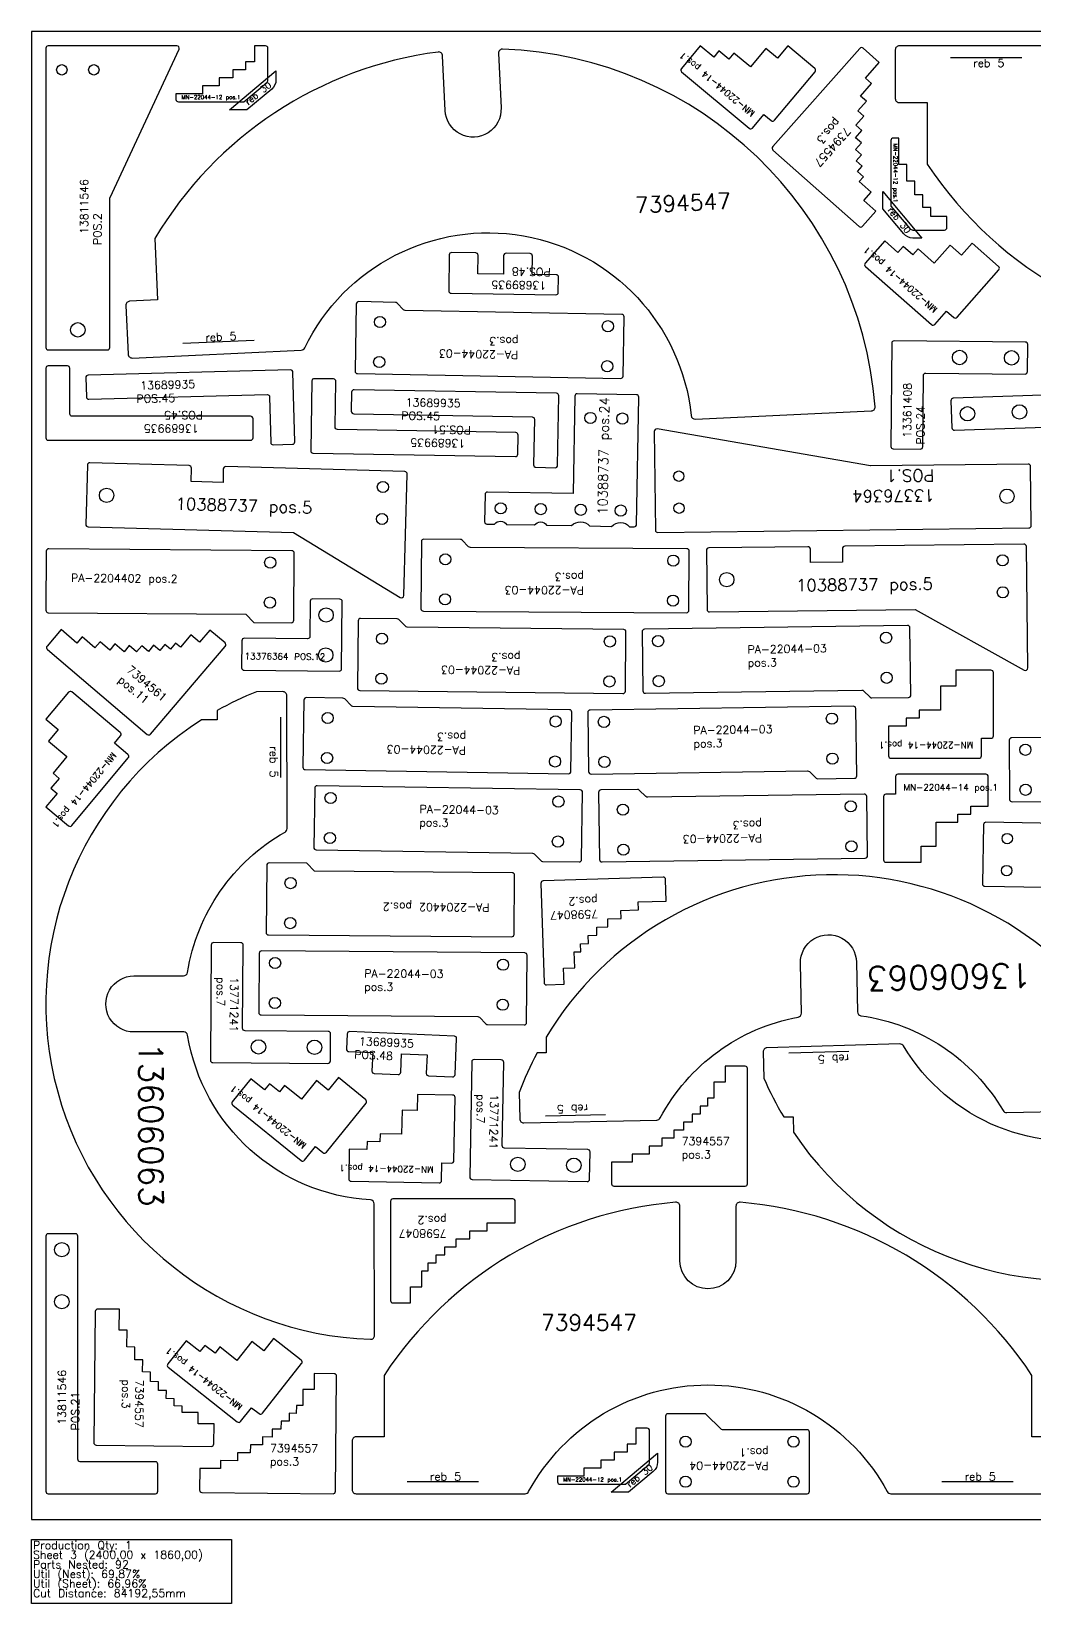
# Model space of a CAD drawing. Header units: millimetres. Extents: x 5040 to 7440, y -105 to 1860.
# Drawn here: x 5040 to 6294, y -105 to 1860 of the extents above; entities that cross this region are included whole.
import ezdxf

# ---------------------------------------------------------------- set-up
doc = ezdxf.new("R2010")
doc.units = ezdxf.units.MM
for name, color, linetype in [('10388737v0', 7, 'Continuous'), ('13361408v0', 7, 'Continuous'), ('13376364v01', 7, 'Continuous'), ('13606063', 7, 'Continuous'), ('13689935v0', 7, 'Continuous'), ('13771241v02', 7, 'Continuous'), ('13811546v0', 7, 'Continuous'), ('13811554v0', 7, 'Continuous'), ('7394547', 7, 'Continuous'), ('7394557', 7, 'Continuous'), ('7394561', 7, 'Continuous'), ('Des.7598047', 7, 'Continuous'), ('MN-22044-12', 7, 'Continuous'), ('MN-22044-14', 7, 'Continuous'), ('PA-22044-02', 7, 'Continuous'), ('PA-22044-03', 7, 'Continuous'), ('PA-22044-04', 7, 'Continuous'), ('reb 5', 7, 'Continuous'), ('Rebaixo', 7, 'Continuous'), ('sheet', 24, 'Continuous'), ('Stats', 7, 'Continuous'), ('Texto', 7, 'Continuous')]:
    doc.layers.add(name, color=color, linetype=linetype)
doc.styles.get("Standard").update_dxf_attribs({"font": 'txt.shx'})

msp = doc.modelspace()

# ---------------------------------------------------------------- linework, layer by layer
at = {"layer": '10388737v0', "color": 1}
for points in [[(5737.7, 1241.9), (5765.3, 1241.4, -0.447214), (5787.6, 1241), (5793.5, 1240.9, 0.414214), (5796.5, 1243.9), (5799.3, 1402.9, 0.414214), (5796.3, 1405.9), (5722.4, 1407.2, 0.414214), (5719.3, 1404.3), (5717.2, 1282.3), (5610.2, 1284.2, 0.414214), (5607.1, 1281.2), (5606.5, 1247.2, 0.414214), (5609.5, 1244.2), (5619, 1244, -0.534522), (5634, 1243.7), (5669, 1243.1, -0.534522), (5684, 1242.9), (5715.3, 1242.3, -0.447214)], [(5237, 1317.3), (5113.1, 1320.8, 0.414214), (5110, 1317.9), (5107.9, 1243.9, 0.414214), (5110.8, 1240.8), (5367.7, 1233.7), (5501, 1152.5, 0.575867), (5505.6, 1155), (5509.8, 1306.7, 0.414214), (5506.9, 1309.8), (5283, 1316.1, 0.414214), (5279.9, 1313.1), (5279.5, 1296.1), (5239.5, 1297.3), (5239.9, 1314.3, 0.414214)], [(6010.7, 1216), (5886.7, 1214.5, 0.414214), (5883.8, 1211.5), (5884.7, 1137.5, 0.414214), (5887.7, 1134.5), (6144.7, 1137.6), (6281.1, 1061.8, 0.575867), (6285.6, 1064.5), (6283.8, 1216.3, 0.414214), (6280.7, 1219.3), (6056.7, 1216.6, 0.414214), (6053.8, 1213.5), (6054, 1196.5), (6014, 1196.1), (6013.8, 1213.1, 0.414214)]]:
    msp.add_lwpolyline(points, format="xyb", close=True, dxfattribs=at)
for centre, radius in [((5738.8, 1376.9), 7), ((5778.8, 1376.2), 7), ((5479.4, 1290.6), 7), ((5134, 1280.2), 9), ((5626.8, 1263.9), 7), ((5676.8, 1263), 7), ((5726.8, 1262.1), 7), ((5776.8, 1261.2), 7), ((5478.3, 1250.6), 7), ((6254, 1198.9), 7), ((5909.2, 1174.8), 9), ((6254.4, 1159), 7)]:
    msp.add_circle(centre, radius, dxfattribs=at)
at = {"layer": '13361408v0', "color": 1}
for points in [[(6353.1, 1502.2), (6319.1, 1501, 0.414214), (6316.2, 1497.9), (6319.3, 1408.9, -0.414214), (6316.5, 1405.8), (6192.5, 1401.5, 0.414214), (6189.6, 1398.4), (6190.8, 1364.4, 0.414214), (6193.9, 1361.5), (6357.8, 1367.2, 0.414214), (6360.7, 1370.3), (6356.2, 1499.3, 0.414214)], [(6117.3, 1338.3), (6151.3, 1338, 0.414214), (6154.4, 1340.9), (6155.1, 1429.9, -0.414214), (6158.2, 1432.9), (6282.2, 1431.8, 0.414214), (6285.2, 1434.8), (6285.5, 1468.8, 0.414214), (6282.5, 1471.8), (6118.5, 1473.3, 0.414214), (6115.5, 1470.3), (6114.4, 1341.3, 0.414214)]]:
    msp.add_lwpolyline(points, format="xyb", close=True, dxfattribs=at)
for centre in [(6200.3, 1452.5), (6265.3, 1452), (6210.2, 1382.1), (6275.2, 1384.4)]:
    msp.add_circle(centre, 9, dxfattribs=at)
at = {"layer": '13376364v01', "color": 1}
for points in [[(6289.1, 1316.4, 0.414214), (6286.1, 1319.3), (6089.4, 1317, -0.04581), (6088.8, 1317), (5822.1, 1363.1, 0.468921), (5818.6, 1360.1), (5820.1, 1236.7, 0.414214), (5823.1, 1233.8), (6287.1, 1239.4, 0.414214), (6290, 1242.4)], [(5303.1, 1098.5), (5302.8, 1064.5, 0.414214), (5305.8, 1061.5), (5424.7, 1060.4, 0.414214), (5427.8, 1063.4), (5428.5, 1147.4, 0.414214), (5425.6, 1150.4), (5391.6, 1150.7, 0.414214), (5388.5, 1147.8), (5388.1, 1103.8, -0.414214), (5385.1, 1100.8), (5306.1, 1101.5, 0.414214)]]:
    msp.add_lwpolyline(points, format="xyb", close=True, dxfattribs=at)
for centre, radius in [((5849.3, 1304.1), 6.5), ((6259.6, 1279), 9), ((5849.7, 1264.1), 6.5), ((5408.4, 1130.6), 9), ((5407.9, 1080.6), 9)]:
    msp.add_circle(centre, radius, dxfattribs=at)
at = {"layer": '13606063', "color": 1}
for points in [[(5359.2, 1029.8, 0.414214), (5354.2, 1034.8), (5321.3, 1034.7, 0.032425), (5272.2, 1011.2), (5272.3, 999.6), (5252.8, 999.6, 0.737439), (5463.8, 225.3, 0.424842), (5469, 230.3), (5468.6, 394.5, 0.396806), (5463.9, 399.5, -0.351195), (5235.3, 605.3, 0.368077), (5230.4, 609.5), (5168.1, 609.4, -1.000003), (5168, 679.4), (5230.2, 679.5, 0.368077), (5235.1, 683.7, -0.228511), (5357, 859.3, 0.271023), (5359.6, 863.6)], [(6072.7, 634.5, 0.368077), (6077, 629.7, -0.228511), (6254.8, 511.1, 0.271023), (6259.2, 508.6), (6425.4, 512.1, 0.414214), (6430.2, 517.2), (6429.6, 550.1, 0.032425), (6405.1, 598.7), (6393.5, 598.5), (6393.1, 617.9, 0.550863), (5683.3, 602.9), (5683.7, 583.5), (5672.1, 583.2, 0.032425), (5649.7, 533.6), (5650.4, 500.8, 0.414214), (5655.5, 495.9), (5821.7, 499.4, 0.271023), (5826, 502, -0.228511), (5998.6, 628, 0.368077), (6002.7, 633), (6001.4, 695.2, -1), (6071.4, 696.7)], [(6125.7, 594.5), (5959.5, 589.6, 0.414214), (5954.7, 584.5), (5955.6, 551.6, 0.032425), (5980.5, 503.2), (5992.1, 503.5), (5992.6, 484.1, 0.737439), (6760.9, 715.9, 0.424842), (6755.8, 721), (6591.6, 716.2, 0.396806), (6586.8, 711.3, -0.748305), (6130.1, 592, 0.271023)]]:
    msp.add_lwpolyline(points, format="xyb", close=True, dxfattribs=at)
at = {"layer": '13689935v0', "color": 1}
for points in [[(5630, 1556.8), (5598, 1557.2), (5598.3, 1580.2, 0.414214), (5595.4, 1583.3), (5565.4, 1583.7, 0.414214), (5562.3, 1580.7), (5561.7, 1535.8, 0.414214), (5564.6, 1532.7), (5695.6, 1530.9, 0.414214), (5698.7, 1533.8), (5698.9, 1552.8, 0.414214), (5696, 1555.9), (5666, 1556.3), (5666.3, 1579.3, 0.414214), (5663.3, 1582.3), (5633.4, 1582.8, 0.414214), (5630.3, 1579.8)], [(5058, 1439), (5058, 1352, 0.414214), (5061, 1349), (5314, 1349, 0.414214), (5317, 1352), (5317, 1376, 0.414214), (5314, 1379), (5091, 1379, -0.414214), (5088, 1382), (5088, 1439, 0.414214), (5085, 1442), (5061, 1442, 0.414214)], [(5369.2, 1347.1), (5366.9, 1434, 0.414214), (5363.9, 1437), (5110.9, 1430.3, 0.414214), (5108, 1427.3), (5108.7, 1403.3, 0.414214), (5111.7, 1400.3), (5334.7, 1406.2, -0.414214), (5337.7, 1403.3), (5339.2, 1346.3, 0.414214), (5342.3, 1343.4), (5366.3, 1344, 0.414214)], [(5390.6, 1423.1), (5389.1, 1336.1, 0.414214), (5392, 1333), (5645, 1328.6, 0.414214), (5648, 1331.5), (5648.4, 1355.5, 0.414214), (5645.5, 1358.6), (5422.5, 1362.5, -0.414214), (5419.6, 1365.6), (5420.6, 1422.5, 0.414214), (5417.6, 1425.6), (5393.6, 1426, 0.414214)], [(5697.8, 1317.7), (5699.3, 1404.7, 0.414214), (5696.4, 1407.7), (5443.4, 1412.1, 0.414214), (5440.3, 1409.2), (5439.9, 1385.2, 0.414214), (5442.9, 1382.2), (5665.8, 1378.3, -0.414214), (5668.8, 1375.2), (5667.8, 1318.2, 0.414214), (5670.7, 1315.2), (5694.7, 1314.7, 0.414214)], [(5502.7, 582.1), (5534.6, 580.7), (5533.6, 557.7, 0.414214), (5536.5, 554.6), (5566.5, 553.2, 0.414214), (5569.6, 556.1), (5571.6, 601.1, 0.414214), (5568.7, 604.2), (5437.8, 609.9, 0.414214), (5434.7, 607), (5433.9, 588.1, 0.414214), (5436.7, 584.9), (5466.7, 583.6), (5465.7, 560.6, 0.414214), (5468.6, 557.5), (5498.5, 556.2, 0.414214), (5501.7, 559.1)]]:
    msp.add_lwpolyline(points, format="xyb", close=True, dxfattribs=at)
at = {"layer": '13771241v02', "color": 1}
for points in [[(5263.7, 574.2, 0.414214), (5266.7, 571.2), (5410.7, 570.1, 0.414214), (5413.7, 573.1), (5414, 607.1, 0.414214), (5411, 610.1), (5307, 610.9, -0.414214), (5304, 613.9), (5304.8, 717.9, 0.414214), (5301.8, 721), (5267.8, 721.2, 0.414214), (5264.8, 718.2)], [(5587.9, 428.1, 0.414214), (5590.8, 425), (5734.8, 422.5, 0.414214), (5737.8, 425.5), (5738.4, 459.5, 0.414214), (5735.5, 462.5), (5631.5, 464.3, -0.414214), (5628.5, 467.4), (5630.4, 571.3, 0.414214), (5627.4, 574.4), (5593.4, 575, 0.414214), (5590.4, 572)]]:
    msp.add_lwpolyline(points, format="xyb", close=True, dxfattribs=at)
for centre in [(5323.9, 590.8), (5393.9, 590.3), (5648.1, 444), (5718.1, 442.8)]:
    msp.add_circle(centre, 9, dxfattribs=at)
at = {"layer": '13811546v0', "color": 1}
for points in [[(5135, 1462, 0.414214), (5138, 1465), (5138, 1651.3, -0.109518), (5138.3, 1652.6), (5224.6, 1837.7, 0.548619), (5221.9, 1842), (5061, 1842, 0.414214), (5058, 1839), (5058, 1465, 0.414214), (5061, 1462)], [(5198, 35.3), (5198, 69.3, 0.414214), (5195, 72.3), (5101, 72.3, -0.414214), (5098, 75.3), (5098, 354.3, 0.414214), (5095, 357.3), (5061, 357.3, 0.414214), (5058, 354.3), (5058, 35.3, 0.414214), (5061, 32.3), (5195, 32.3, 0.414214)]]:
    msp.add_lwpolyline(points, format="xyb", close=True, dxfattribs=at)
for centre, radius in [((5078, 1812), 6.5), ((5118, 1812), 6.5), ((5098, 1487), 9), ((5078, 337.3), 9), ((5078, 272.3), 9)]:
    msp.add_circle(centre, radius, dxfattribs=at)
at = {"layer": '13811554v0', "color": 1}
msp.add_lwpolyline([(6475.4, 590.2, 0.414214), (6478.3, 587.2), (6522.3, 586.4, 0.414214), (6525.4, 589.4), (6530.2, 863.3, 0.414214), (6527.2, 866.4), (6233.3, 871.5, 0.414214), (6230.2, 868.6), (6228.9, 794.6, 0.414214), (6231.9, 791.6), (6475.9, 787.3, -0.414214), (6478.8, 784.2), (6478.2, 750.2, 0.414214), (6481.2, 747.2), (6501.1, 746.8), (6500.6, 716.8), (6480.6, 717.2, 0.414214), (6477.6, 714.2), (6476.6, 660.2, 0.414214), (6479.6, 657.2), (6499.6, 656.8), (6499, 626.8), (6479, 627.2, 0.414214), (6476, 624.2)], format="xyb", close=True, dxfattribs=at)
for centre in [(6259.9, 851.1), (6259.2, 811.1)]:
    msp.add_circle(centre, 6.5, dxfattribs=at)
at = {"layer": '7394547', "color": 1}
for points in [[(5548.4, 1834.3, 0.230138), (5194.2, 1601.1), (5197.8, 1524.4), (5162.8, 1522.7, 0.414214), (5158.1, 1517.5), (5160.9, 1456.6, 0.414214), (5166.1, 1451.8), (5377.4, 1461.6, 0.275049), (5381.6, 1464.4, -0.754978), (5864.8, 1379.8, 0.397406), (5870, 1375.4), (6089.9, 1385.6, 0.423398), (6094.7, 1390.9, 0.381008), (5629.1, 1838, 0.438866), (5624, 1832.8), (5627.1, 1764.5, -1.000004), (5557.2, 1761.3), (5554, 1829.5, 0.438866)], [(6540, 1631), (6540, 1702.7, 0.380734), (6535.6, 1707.7, -0.244188), (6340.9, 1839.4, 0.275049), (6336.5, 1842), (6125, 1842, 0.414214), (6120, 1837), (6120, 1776, 0.414214), (6125, 1771), (6160, 1771), (6160, 1694.2, 0.538683), (6970, 1694.2), (6970, 1771), (7005, 1771, 0.414214), (7010, 1776), (7010, 1837, 0.414214), (7005, 1842), (6793.5, 1842, 0.275049), (6789.1, 1839.4, -0.244188), (6594.4, 1707.7, 0.380734), (6590, 1702.7), (6590, 1631, -1.000003)], [(5920.8, 323.3, -0.999995), (5850.8, 323.3), (5850.8, 391.6, 0.438866), (5845.3, 396.6, 0.230138), (5480.8, 180.1), (5480.8, 103.3), (5445.8, 103.3, 0.414214), (5440.8, 98.3), (5440.8, 37.3, 0.414214), (5445.8, 32.3), (5657.2, 32.3, 0.275049), (5661.6, 34.9, -0.595119), (6109.9, 34.9, 0.275049), (6114.3, 32.3), (6325.8, 32.3, 0.414214), (6330.8, 37.3), (6330.8, 98.3, 0.414214), (6325.8, 103.3), (6290.8, 103.3), (6290.8, 180.1, 0.230138), (5926.2, 396.6, 0.438866), (5920.8, 391.6)]]:
    msp.add_lwpolyline(points, format="xyb", close=True, dxfattribs=at)
at = {"layer": '7394557', "color": 1}
for points in [[(6100, 1821.1), (6079.8, 1839, 0.414214), (6075.6, 1838.8), (5966.7, 1716.1, 0.414214), (5967, 1711.8), (6074.7, 1616.3, 0.414214), (6078.9, 1616.5), (6095.5, 1635.2), (6080.6, 1648.5), (6089.9, 1659), (6074.9, 1672.3), (6080.2, 1678.2), (6072.7, 1684.9), (6078.7, 1691.6), (6071.2, 1698.2), (6077.9, 1705.7), (6070.4, 1712.4), (6077.7, 1720.6), (6070.2, 1727.2), (6078.2, 1736.2), (6070.7, 1742.8), (6080.6, 1754.1), (6073.1, 1760.7), (6083.8, 1772.7), (6076.3, 1779.3), (6090.2, 1795), (6082.7, 1801.6)], [(5765.2, 446.7), (5765.2, 419.7, 0.414214), (5768.2, 416.7), (5932.2, 416.7, 0.414214), (5935.2, 419.7), (5935.2, 563.7, 0.414214), (5932.2, 566.7), (5907.2, 566.7), (5907.2, 546.7), (5893.2, 546.7), (5893.2, 526.7), (5885.2, 526.7), (5885.2, 516.7), (5876.2, 516.7), (5876.2, 506.7), (5866.2, 506.7), (5866.2, 496.7), (5855.2, 496.7), (5855.2, 486.7), (5843.2, 486.7), (5843.2, 476.7), (5828.2, 476.7), (5828.2, 466.7), (5812.2, 466.7), (5812.2, 456.7), (5791.2, 456.7), (5791.2, 446.7)], [(5149.9, 262.8), (5122.9, 263.1, 0.414214), (5119.8, 260.1), (5118, 96.2, 0.414214), (5121, 93.1), (5265, 91.5, 0.414214), (5268, 94.5), (5268.3, 119.5), (5248.3, 119.7), (5248.4, 133.7), (5228.4, 133.9), (5228.5, 141.9), (5218.5, 142), (5218.6, 151), (5208.6, 151.1), (5208.7, 161.1), (5198.7, 161.3), (5198.9, 172.3), (5188.9, 172.4), (5189, 184.4), (5179, 184.5), (5179.2, 199.5), (5169.2, 199.6), (5169.3, 215.6), (5159.3, 215.7), (5159.6, 236.7), (5149.6, 236.8)], [(5250.4, 63.9), (5250.1, 36.9, 0.414214), (5253.1, 33.9), (5417.1, 32.3, 0.414214), (5420.1, 35.3), (5421.5, 179.3, 0.414214), (5418.6, 182.3), (5393.6, 182.5), (5393.4, 162.5), (5379.4, 162.7), (5379.2, 142.7), (5371.2, 142.7), (5371.1, 132.7), (5362.1, 132.8), (5362, 122.8), (5352, 122.9), (5351.9, 112.9), (5340.9, 113), (5340.8, 103), (5328.8, 103.2), (5328.7, 93.2), (5313.7, 93.3), (5313.6, 83.3), (5297.6, 83.5), (5297.5, 73.5), (5276.5, 73.7), (5276.4, 63.7)]]:
    msp.add_lwpolyline(points, format="xyb", close=True, dxfattribs=at)
at = {"layer": '7394561', "color": 1}
msp.add_lwpolyline([(5077, 1112.4), (5059.5, 1091.8, 0.414214), (5059.9, 1087.6), (5184.8, 981.4, 0.414214), (5189, 981.7), (5282.3, 1091.4, 0.414214), (5282, 1095.7), (5262.9, 1111.8), (5250, 1096.6), (5239.3, 1105.7), (5226.3, 1090.4), (5220.2, 1095.6), (5213.8, 1088), (5206.9, 1093.8), (5200.4, 1086.2), (5192.8, 1092.7), (5186.3, 1085.1), (5178, 1092.2), (5171.5, 1084.6), (5162.3, 1092.4), (5155.9, 1084.7), (5144.4, 1094.5), (5138, 1086.8), (5125.8, 1097.2), (5119.3, 1089.6), (5103.3, 1103.2), (5096.8, 1095.6)], format="xyb", close=True, dxfattribs=at)
at = {"layer": 'Des.7598047', "color": 1}
for points in [[(5833.7, 773.1), (5832.8, 800.1, 0.414214), (5829.7, 803), (5679.8, 798.2, 0.414214), (5676.9, 795.2), (5680.9, 671.2, 0.414214), (5684, 668.3), (5705.9, 669), (5705.3, 689), (5719.3, 689.5), (5718.7, 709.4), (5726.7, 709.7), (5726.3, 719.7), (5736.3, 720), (5736, 730), (5747, 730.4), (5746.7, 740.4), (5760.7, 740.8), (5760.4, 750.8), (5777.4, 751.3), (5777, 761.3), (5799, 762), (5798.7, 772)], [(5644.9, 370.8), (5644.9, 397.8, 0.414214), (5641.9, 400.8), (5491.9, 400.8, 0.414214), (5488.9, 397.8), (5488.9, 273.8, 0.414214), (5491.9, 270.8), (5513.9, 270.8), (5513.9, 290.8), (5527.9, 290.8), (5527.9, 310.8), (5535.9, 310.8), (5535.9, 320.8), (5545.9, 320.8), (5545.9, 330.8), (5556.9, 330.8), (5556.9, 340.8), (5570.9, 340.8), (5570.9, 350.8), (5587.9, 350.8), (5587.9, 360.8), (5609.9, 360.8), (5609.9, 370.8)]]:
    msp.add_lwpolyline(points, format="xyb", close=True, dxfattribs=at)
at = {"layer": 'MN-22044-12', "color": 2}
for points in [[(5253.7, 1782), (5220.7, 1782), (5220.7, 1775, 0.414214), (5223.7, 1772), (5305.7, 1772), (5333.9, 1795.7, 0.221695), (5335.7, 1799.5), (5335.7, 1839, 0.414214), (5332.7, 1842), (5318.7, 1842), (5318.7, 1822), (5307.7, 1822), (5307.7, 1812), (5291.7, 1812), (5291.7, 1802), (5274.7, 1802), (5274.7, 1792), (5253.7, 1792)], [(6124.5, 1693.8), (6124.5, 1726.8), (6117.5, 1726.8, 0.414214), (6114.5, 1723.8), (6114.5, 1641.8), (6138.1, 1613.6, 0.221695), (6142, 1611.8), (6181.5, 1611.8, 0.414214), (6184.5, 1614.8), (6184.5, 1628.8), (6164.5, 1628.8), (6164.5, 1639.8), (6154.5, 1639.8), (6154.5, 1655.8), (6144.5, 1655.8), (6144.5, 1672.8), (6134.5, 1672.8), (6134.5, 1693.8)], [(5730.7, 54.1), (5697.7, 54.1), (5697.7, 47.1, 0.414214), (5700.7, 44.1), (5782.7, 44.1), (5810.9, 67.8, 0.221695), (5812.7, 71.6), (5812.7, 111.1, 0.414214), (5809.7, 114.1), (5795.7, 114.1), (5795.7, 94.1), (5784.7, 94.1), (5784.7, 84.1), (5768.7, 84.1), (5768.7, 74.1), (5751.7, 74.1), (5751.7, 64.1), (5730.7, 64.1)]]:
    msp.add_lwpolyline(points, format="xyb", close=True, dxfattribs=at)
at = {"layer": 'MN-22044-14', "color": 1}
for points in [[(5958.1, 1838.8), (5938.9, 1815.8), (5918.1, 1833), (5911.7, 1825.4), (5899.4, 1835.6), (5893, 1827.9), (5876.1, 1842), (5852.5, 1813.6, 0.414214), (5852.8, 1809.4), (5937.3, 1738.9, 0.414214), (5941.6, 1739.3), (5955.6, 1756.2), (5964.9, 1748.5, 0.414214), (5969.1, 1748.9), (6019.7, 1809.6, 0.414214), (6019.3, 1813.8), (5985.5, 1842), (5972.7, 1826.6)], [(6188.6, 1592.9), (6168.7, 1570.4), (6148.5, 1588.2), (6141.9, 1580.7), (6129.8, 1591.2), (6123.2, 1583.7), (6106.7, 1598.2), (6082.3, 1570.4, 0.414214), (6082.6, 1566.2), (6165.2, 1493.6, 0.414214), (6169.4, 1493.9), (6184, 1510.4), (6193, 1502.5, 0.414214), (6197.2, 1502.7), (6249.3, 1562.1, 0.414214), (6249.1, 1566.3), (6216, 1595.4), (6202.8, 1580.3)], [(6176.6, 1041.6), (6176.6, 1011.6), (6149.6, 1011.6), (6149.6, 1001.6), (6133.6, 1001.6), (6133.6, 991.6), (6111.6, 991.6), (6111.6, 954.6, 0.414214), (6114.6, 951.6), (6224.6, 951.6, 0.414214), (6227.6, 954.6), (6227.6, 976.6), (6239.6, 976.6, 0.414214), (6242.6, 979.6), (6242.6, 1058.6, 0.414214), (6239.6, 1061.6), (6195.6, 1061.6), (6195.6, 1041.6)], [(5061.2, 972.8), (5084.2, 953.6), (5067, 932.8), (5074.6, 926.4), (5064.4, 914.1), (5072.1, 907.7), (5058, 890.8), (5086.4, 867.1, 0.414214), (5090.6, 867.5), (5161.1, 952, 0.414214), (5160.7, 956.2), (5143.8, 970.3), (5151.5, 979.6, 0.414214), (5151.1, 983.8), (5090.4, 1034.4, 0.414214), (5086.2, 1034), (5058, 1000.2), (5073.4, 987.4)], [(6171.2, 841.5), (6171.2, 871.6), (6198.2, 871.6), (6198.2, 881.6), (6214.2, 881.6), (6214.2, 891.6), (6236.2, 891.6), (6236.2, 928.6, 0.414214), (6233.2, 931.6), (6123.2, 931.6, 0.414214), (6120.2, 928.6), (6120.2, 906.6), (6108.2, 906.6, 0.414214), (6105.2, 903.6), (6105.2, 824.6, 0.414214), (6108.2, 821.6), (6152.2, 821.6), (6152.2, 841.6)], [(5396.4, 548.8), (5377.5, 525.5), (5356.5, 542.5), (5350.2, 534.7), (5337.8, 544.8), (5331.5, 537), (5314.4, 550.9), (5291.1, 522.1, 0.414214), (5291.6, 517.9), (5377.1, 448.7, 0.414214), (5381.3, 449.1), (5395.1, 466.2), (5404.5, 458.7, 0.414214), (5408.7, 459.1), (5458.4, 520.5, 0.414214), (5457.9, 524.7), (5423.7, 552.4), (5411.1, 536.9)], [(5503.3, 511.7), (5502.8, 481.7), (5475.8, 482.1), (5475.6, 472.1), (5459.6, 472.4), (5459.4, 462.4), (5437.4, 462.8), (5436.8, 425.8, 0.414214), (5439.7, 422.8), (5549.7, 420.8, 0.414214), (5552.8, 423.8), (5553.2, 445.8), (5565.2, 445.6, 0.414214), (5568.2, 448.5), (5569.6, 527.5, 0.414214), (5566.6, 530.6), (5522.6, 531.3), (5522.3, 511.3)], [(5315.5, 222.5), (5296.9, 198.9), (5275.7, 215.7), (5269.5, 207.8), (5256.9, 217.7), (5250.7, 209.9), (5233.4, 223.5), (5210.5, 194.5, 0.414214), (5211, 190.3), (5297.3, 122.1, 0.414214), (5301.5, 122.6), (5315.2, 139.8), (5324.6, 132.4, 0.414214), (5328.8, 132.9), (5377.8, 194.9, 0.414214), (5377.3, 199.1), (5342.8, 226.4), (5330.4, 210.7)]]:
    msp.add_lwpolyline(points, format="xyb", close=True, dxfattribs=at)
at = {"layer": 'PA-22044-02', "color": 1}
for points in [[(5308, 1131.5), (5317.9, 1121.4), (5364.9, 1121, 0.414214), (5367.9, 1124), (5368.6, 1208, 0.414214), (5365.6, 1211), (5061.6, 1213.5, 0.414214), (5058.6, 1210.5), (5058, 1136.5, 0.414214), (5061, 1133.5)], [(5394, 810.3), (5384.1, 820.4), (5337.1, 820.7, 0.414214), (5334.1, 817.7), (5333.4, 733.7, 0.414214), (5336.4, 730.7), (5640.4, 728.4, 0.414214), (5643.4, 731.4), (5644, 805.4, 0.414214), (5641, 808.4)]]:
    msp.add_lwpolyline(points, format="xyb", close=True, dxfattribs=at)
for centre in [(5338.5, 1196.2), (5338.1, 1146.2), (5363.9, 795.5), (5363.5, 745.5)]:
    msp.add_circle(centre, 7, dxfattribs=at)
at = {"layer": 'PA-22044-03', "color": 1}
for points in [[(5497.1, 1520.5, 0.198912), (5495, 1521.4), (5449.2, 1522.3, 0.414214), (5446.1, 1519.3), (5444.6, 1435.3, 0.414214), (5447.6, 1432.3), (5776.5, 1426.3, 0.414214), (5779.6, 1429.2), (5780.9, 1503.2, 0.414214), (5778, 1506.3), (5507.3, 1511.2, -0.198912), (5505.1, 1512.1)], [(5578.4, 1224.2, 0.198912), (5576.3, 1225.1), (5530.5, 1225.4, 0.414214), (5527.5, 1222.4), (5527, 1138.4, 0.414214), (5530, 1135.4), (5859, 1133.5, 0.414214), (5862, 1136.5), (5862.4, 1210.5, 0.414214), (5859.5, 1213.5), (5588.7, 1215, -0.198912), (5586.6, 1215.9)], [(5499.4, 1124.8, 0.198912), (5497.3, 1125.8), (5451.5, 1126.3, 0.414214), (5448.5, 1123.3), (5447.5, 1039.3, 0.414214), (5450.5, 1036.3), (5779.4, 1032.4, 0.414214), (5782.5, 1035.4), (5783.3, 1109.3, 0.414214), (5780.4, 1112.4), (5509.6, 1115.6, -0.198912), (5507.5, 1116.5)], [(6088.7, 1027.7, 0.198912), (6090.8, 1026.9), (6136.6, 1027.5, 0.414214), (6139.5, 1030.6), (6138.3, 1114.6, 0.414214), (6135.3, 1117.5), (5806.3, 1112.8, 0.414214), (5803.4, 1109.7), (5804.4, 1035.7, 0.414214), (5807.5, 1032.8), (6078.2, 1036.7, -0.198912), (6080.3, 1035.8)], [(5431.6, 1025.7, 0.198912), (5429.5, 1026.6), (5383.8, 1027.3, 0.414214), (5380.7, 1024.4), (5379.4, 940.4, 0.414214), (5382.4, 937.3), (5711.3, 932.2, 0.414214), (5714.4, 935.2), (5715.5, 1009.2, 0.414214), (5712.6, 1012.2), (5441.8, 1016.4, -0.198912), (5439.7, 1017.3)], [(6020.9, 926.7, 0.198912), (6023, 925.9), (6068.8, 926.5, 0.414214), (6071.7, 929.6), (6070.5, 1013.6, 0.414214), (6067.5, 1016.5), (5738.5, 1011.8, 0.414214), (5735.5, 1008.7), (5736.6, 934.7, 0.414214), (5739.6, 931.8), (6010.4, 935.7, -0.198912), (6012.5, 934.8)], [(6547, 889.2, 0.198912), (6549.2, 888.4), (6594.9, 888.6, 0.414214), (6597.9, 891.6), (6597.5, 975.6, 0.414214), (6594.5, 978.6), (6265.5, 977.1, 0.414214), (6262.5, 974.1), (6262.9, 900.1, 0.414214), (6265.9, 897.1), (6536.6, 898.3, -0.198912), (6538.8, 897.5)], [(5676.8, 823.6, 0.198912), (5678.9, 822.7), (5724.7, 822, 0.414214), (5727.7, 825), (5729, 909, 0.414214), (5726.1, 912), (5397.1, 917.1, 0.414214), (5394.1, 914.2), (5392.9, 840.2, 0.414214), (5395.9, 837.1), (5666.6, 832.9, -0.198912), (5668.7, 832)], [(5799.9, 911.8, 0.198912), (5797.8, 912.6), (5752, 911.9, 0.414214), (5749, 908.9), (5750.3, 824.9, 0.414214), (5753.3, 821.9), (6082.3, 826.7, 0.414214), (6085.2, 829.8), (6084.2, 903.7, 0.414214), (6081.1, 906.7), (5810.4, 902.8, -0.198912), (5808.2, 903.6)], [(5608.2, 619.5, 0.198912), (5610.3, 618.7), (5656.1, 618.3, 0.414214), (5659.1, 621.3), (5659.7, 705.3, 0.414214), (5656.7, 708.3), (5327.8, 710.8, 0.414214), (5324.7, 707.8), (5324.2, 633.8, 0.414214), (5327.2, 630.8), (5597.9, 628.7, -0.198912), (5600, 627.9)]]:
    msp.add_lwpolyline(points, format="xyb", close=True, dxfattribs=at)
for centre in [(5475.7, 1496.8), (5760.7, 1491.6), (5474.8, 1446.8), (5759.8, 1441.6), (5557.4, 1200.2), (5842.4, 1198.6), (5557.1, 1150.2), (5842.1, 1148.6), (5478.2, 1101), (5763.2, 1097.6), (5823.5, 1098), (6108.5, 1102.1), (5477.6, 1051), (5762.6, 1047.6), (5824.3, 1048), (6109.2, 1052.1), (5410.4, 1001.9), (5695.3, 997.5), (5755.7, 997), (6040.7, 1001.1), (6282.6, 962.2), (5409.6, 951.9), (5694.6, 947.5), (5756.4, 947), (6041.4, 951.1), (5413.9, 901.9), (5698.8, 897.4), (6282.8, 912.2), (5779.4, 887.3), (6064.3, 891.5), (5413.1, 851.9), (5698.1, 847.4), (6065.1, 841.5), (5780.1, 837.3), (5344.6, 695.6), (5629.6, 693.5), (5344.3, 645.6), (5629.3, 643.5)]:
    msp.add_circle(centre, 7, dxfattribs=at)
at = {"layer": 'PA-22044-04', "color": 1}
msp.add_lwpolyline([(6009.7, 112.3), (5904, 112.3, -0.198912), (5901.8, 113.2), (5883.6, 131.4, 0.198912), (5881.5, 132.3), (5835.7, 132.3, 0.414214), (5832.7, 129.3), (5832.7, 35.3, 0.414214), (5835.7, 32.3), (6009.7, 32.3, 0.414214), (6012.7, 35.3), (6012.7, 109.3, 0.414214)], format="xyb", close=True, dxfattribs=at)
for centre in [(5857.7, 97.3), (5992.7, 97.3), (5857.7, 47.3), (5992.7, 47.3)]:
    msp.add_circle(centre, 7, dxfattribs=at)
at = {"layer": 'reb 5', "color": 1}
for p, q in [((6278, 1827), (6188.8, 1827)), ((5318.3, 1473.9), (5229.2, 1469.8)), ((5598.8, 47.3), (5509.6, 47.3)), ((6267.3, 47.3), (6178.1, 47.3))]:
    msp.add_line(p, q, dxfattribs=at)
at = {"layer": 'Rebaixo', "color": 1}
for p, q in [((5351.8, 927.7), (5351.6, 1002.7)), ((6061.9, 584.9), (5986.9, 582.8)), ((5757.5, 505.7), (5682.5, 504.1))]:
    msp.add_line(p, q, dxfattribs=at)
at = {"layer": 'Rebaixo', "color": 2}
for points in [[(5287.6, 1762), (5345.7, 1810.8), (5345.7, 1799.5, -0.221695), (5340.4, 1788), (5309.4, 1762)], [(6104.5, 1660), (6153.3, 1601.8), (6142, 1601.8, -0.221695), (6130.5, 1607.2), (6104.5, 1638.2)], [(5764.6, 34.1), (5822.7, 82.9), (5822.7, 71.6, -0.221695), (5817.4, 60.1), (5786.4, 34.1)]]:
    msp.add_lwpolyline(points, format="xyb", close=True, dxfattribs=at)
at = {"layer": 'sheet', "color": 7}
msp.add_lwpolyline([(5040, 0), (7440, 0), (7440, 1860), (5040, 1860)], close=True, dxfattribs=at)
at = {"layer": 'Stats', "color": 151}
msp.add_lwpolyline([(5040, -25), (5290, -25), (5290, -105), (5040, -105), (5040, -25)], close=True, dxfattribs=at)

# ---------------------------------------------------------------- texts
at = {"layer": 'reb 5', "color": 1, "char_height": 10, "width": 43.496}
for insert, attachment_point in [((6217.4, 1815.5), 7), ((5538.2, 58.8), 1), ((6206.7, 58.8), 1)]:
    msp.add_mtext('reb 5', dxfattribs=dict(at, insert=insert, attachment_point=attachment_point))
at = {"layer": 'reb 5', "color": 1, "insert": (5257.2, 1482.5), "char_height": 10, "width": 43.496, "attachment_point": 1, "rotation": 2.6562}
msp.add_mtext('reb 5', dxfattribs=at)
at = {"layer": 'Rebaixo', "color": 1}
msp.add_text('reb 5', height=10, rotation=181.2097, dxfattribs=at).set_placement((5735.8, 518.7))
at = {"layer": 'Rebaixo', "color": 2, "char_height": 8, "attachment_point": 1}
for insert, rotation in [((5306.2, 1773.8), 39.0702), ((6116.2, 1641.4), 309.0702), ((5783.2, 45.9), 39.0702)]:
    msp.add_mtext_dynamic_manual_height_columns('reb 30', width=38.813, gutter_width=12.5, heights=[0], dxfattribs=dict(at, insert=insert, rotation=rotation))
at = {"layer": 'Rebaixo', "color": 1, "char_height": 10, "width": 75}
for s, insert, attachment_point, rotation in [('reb 5', (5338.1, 927.6), 9, 270.1293), ('{\\W5.748681; }reb 5', (6062.3, 571.3), 1, 181.6777)]:
    msp.add_mtext(s, dxfattribs=dict(at, insert=insert, attachment_point=attachment_point, rotation=rotation))
at = {"layer": 'Stats', "color": 60}
for s, p in [('Sheet 3 (2400,00 x 1860,00)', (5042, -49)), ('Production Qty: 1', (5042, -37)), ('Parts Nested: 92', (5042, -61)), ('Util (Nest): 69,87%', (5042, -73)), ('Util (Sheet): 66,96%', (5042, -85)), ('Cut Distance: 84192,55mm', (5042, -97))]:
    msp.add_text(s, height=10, dxfattribs=at).set_placement(p)
at = {"layer": 'Texto', "color": 1}
for s, insert, char_height, width, attachment_point, rotation in [('MN-22044-14 pos.1', (5939.8, 1753), 8, 145.597, 1, 140.1944), ('7394557 pos.3', (6065.2, 1734.7), 10, 64.665, 1, 228.4256), ('{\\W1.561422; }13811546 POS.2', (5100.8, 1592.9), 10, 117.053, 1, 90), ('7394547', (5794.1, 1652.8), 20, 410.71, 1, 2.6562), ('MN-22044-14 pos.1', (6168, 1507.6), 8, 145.597, 1, 138.6944), ('{\\W0.510485; }13689935 POS.48', (5688.8, 1537.5), 10, 116.787, 1, 179.2037), ('PA-22044-03\\Ppos.3', (5648.4, 1450.7), 10, 106.433, 1, 178.9537), ('{\\W0.503455; }13689935 POS.45', (5170.7, 1422.3), 10, 116.787, 1, 1.5), ('{\\W0.947716; }13361408 POS.24', (6129.6, 1343.7), 10, 120.119, 1, 89.5), ('{\\W0.503455; }13689935 POS.45', (5502.8, 1401.5), 10, 116.787, 1, 359), ('10388737 pos.24', (5747.9, 1256), 12, 206.32, 1, 89), ('{\\W0.503455; }13689935 POS.45', (5254.4, 1358.6), 10, 116.787, 1, 180), ('{\\W0.761803; }13689935 POS.51', (5589, 1339.9), 10, 116.787, 1, 178.9957), ('13376364 POS.1', (6169.3, 1272.7), 15, 165.283, 1, 180.691), ('10388737 pos.5', (5220.6, 1277.2), 15, 206.32, 1, 358.404), ('PA-2204402 pos.2', (5089.6, 1182), 10, 193.814, 1, 359.5401), ('PA-22044-03\\Ppos.3', (5730.6, 1156.3), 10, 106.433, 1, 179.6813), ('10388737 pos.5', (5995.9, 1175.2), 15, 206.32, 1, 0.691), ('13376364 POS.12', (5306.6, 1083.2), 8, 165.283, 1, 359.484), ('PA-22044-03\\Ppos.3', (5651.1, 1056), 10, 106.433, 1, 179.3177), ('PA-22044-03\\Ppos.3', (5935.2, 1092.6), 10, 106.433, 1, 0.8282), ('7394561 pos.11', (5164.7, 1068.3), 10, 64.665, 1, 319.6253), ('PA-22044-03\\Ppos.3', (5583.1, 956.3), 10, 106.433, 1, 179.1122), ('PA-22044-03\\Ppos.3', (5867.4, 991.6), 10, 106.433, 1, 0.8304), ('MN-22044-14 pos.1', (6217.5, 963.9), 8, 145.597, 1, 180), ('MN-22044-14 pos.1', (5147, 954.5), 8, 145.597, 1, 230.1944), ('MN-22044-14 pos.1', (6130.3, 919.2), 8, 145.597, 1, 359.9996), ('PA-22044-03\\Ppos.3', (5525.3, 893.1), 10, 106.433, 1, 359.1122), ('PA-22044-03\\Ppos.3', (5953.4, 846.9), 10, 106.433, 1, 180.8305), ('PA-2204402 pos.2', (5612.5, 759.9), 10, 193.814, 1, 179.5713), ('7598047 pos.2', (5748.5, 752), 10, 63.59, 1, 181.8276), ('13606063', (6290, 695.4), 30, 165.768, 7, 181.2097), ('13771241\\Ppos.7', (5298.6, 677.8), 10, 98.541, 1, 269.5716), ('PA-22044-03\\Ppos.3', (5456.2, 687.7), 10, 106.433, 1, 359.5713), ('{\\W0.510485; }13689935 POS.48', (5444.5, 603.1), 10, 116.787, 1, 357.5), ('13606063', (5174.5, 390.9), 30, 165.768, 9, 270.1293), ('MN-22044-14 pos.1', (5379.3, 462.8), 8, 145.597, 1, 141.0178), ('13771241\\Ppos.7', (5623.7, 531.3), 10, 98.541, 1, 269.0038), ('7394557 pos.3', (5853, 478), 10, 64.665, 1, 360), ('MN-22044-14 pos.1', (5542.8, 433.3), 8, 145.597, 1, 179.0038), ('7598047 pos.2', (5559.1, 352.4), 10, 63.59, 1, 180), ('MN-22044-14 pos.1', (5299.4, 136.2), 8, 145.597, 1, 141.6944), ('{\\W0.796044; }13811546 POS.21', (5073.2, 111.4), 10, 117.053, 1, 90), ('7394557 pos.3', (5180.2, 174.8), 10, 64.665, 1, 269.3623), ('7394557 pos.3', (5338.4, 94.4), 10, 64.665, 1, 359.4432), ('PA-22044-04 pos.1', (5961.6, 62.2), 10, 73.985, 1, 180)]:
    msp.add_mtext(s, dxfattribs=dict(at, insert=insert, char_height=char_height, width=width, attachment_point=attachment_point, rotation=rotation))
at = {"layer": 'Texto', "color": 2, "char_height": 5, "width": 87.413, "attachment_point": 1}
for insert in [(5227.6, 1780.4), (5704.6, 52.5)]:
    msp.add_mtext('MN-22044-12 pos.1', dxfattribs=dict(at, insert=insert))
at = {"layer": 'Texto', "color": 2, "insert": (6122.9, 1720), "char_height": 5, "width": 87.413, "attachment_point": 1, "rotation": 270}
msp.add_mtext('MN-22044-12 pos.1', dxfattribs=at)
at = {"layer": 'Texto', "color": 1, "insert": (5677, 256.2), "char_height": 20, "width": 410.71, "attachment_point": 1}
msp.add_mtext('7394547', dxfattribs=at)

doc.saveas('drawing.dxf')
